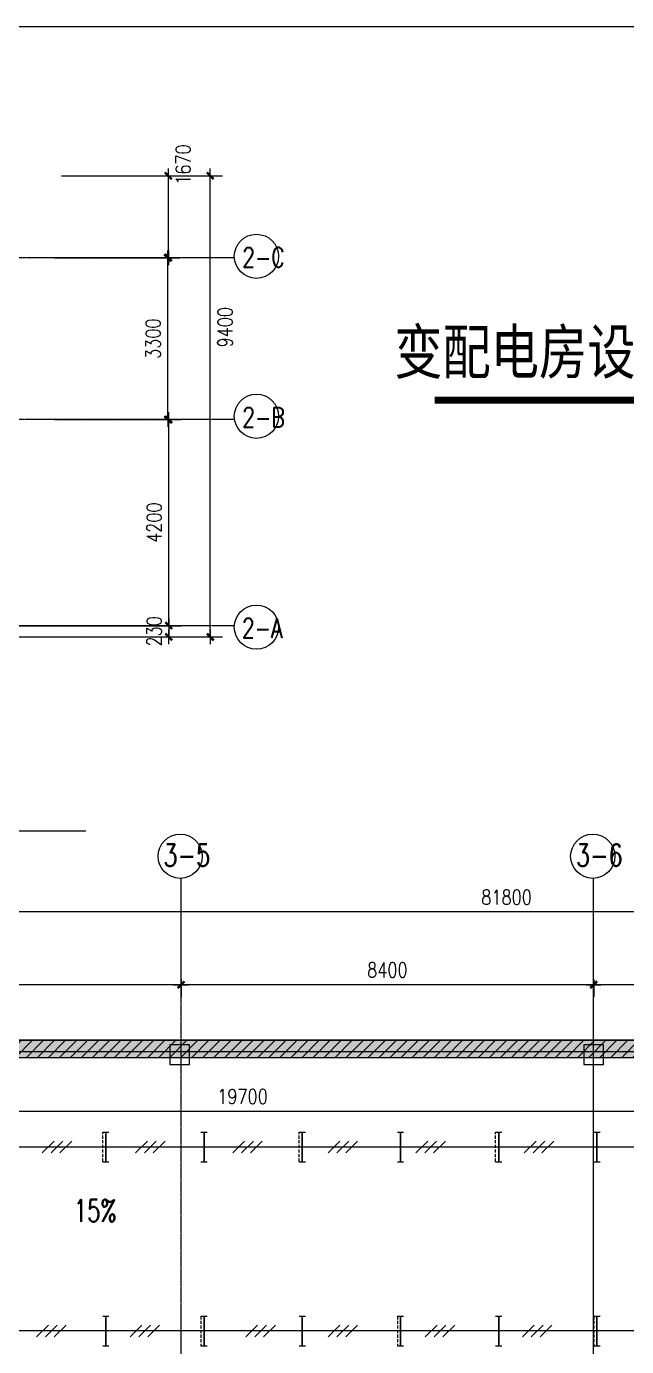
# Model space of a CAD drawing. Extents: x -170759 to 304867, y -311201 to 112352.
# Drawn here: x -68266 to -56046, y -94850 to -67941 of the extents above; entities that cross this region are included whole.
import ezdxf
from ezdxf.enums import TextEntityAlignment as Align

# ---------------------------------------------------------------- set-up
doc = ezdxf.new("R2010")
doc.units = 0
for name, pattern in [('DASHED', [0.75, 0.5, -0.25]), ('DOT2', [0.125, 0, -0.125]), ('DOTE', [2.42, 2, -0.2, 0.02, -0.2])]:
    doc.linetypes.add(name, pattern=pattern)
doc.layers.get('0').update_dxf_attribs({"linetype": 'CONTINUOUS'})
doc.layers.get('DEFPOINTS').update_dxf_attribs({"linetype": 'CONTINUOUS'})
for name, color, linetype in [('4', 2, 'DOT2'), ('AXIS', 3, 'CONTINUOUS'), ('DOTE', 251, 'CONTINUOUS'), ('EQUIP', 3, 'CONTINUOUS'), ('PUB_DIM', 3, 'CONTINUOUS'), ('TC', 253, 'CONTINUOUS'), ('TEXT', 6, 'CONTINUOUS'), ('TXT', 3, 'CONTINUOUS'), ('WALL', 7, 'CONTINUOUS'), ('WIRE', 1, 'CONTINUOUS')]:
    doc.layers.add(name, color=color, linetype=linetype)
doc.styles.add('DIM_FONT', font='SIMPLEX.shx', dxfattribs={"width": 0.8})
doc.styles.add('HZTXT', font='txt.shx', dxfattribs={"width": 0.8, "bigfont": 'hztxt.shx'})
doc.styles.add('SONG', font='SimSun.ttf', dxfattribs={"height": 600})
doc.styles.add('STYLE1', font='txt.shx', dxfattribs={"width": 0.8, "bigfont": 'HZTXT.shx'})
doc.dimstyles.new('AXIS', dxfattribs={"dimtxt": 300, "dimasz": 1, "dimexe": 250, "dimexo": 300, "dimgap": 150, "dimtad": 1, "dimdec": 0, "dimdsep": 46, "dimtxsty": 'DIM_FONT', "dimblk": '_DIMX', "dimblk1": '_DIMX', "dimblk2": '_DIMX', "dimcen": 2.5, "dimse1": 1, "dimse2": 1, "dimclrd": 3, "dimclre": 3, "dimclrt": 7, "dimadec": 0, "dimazin": 0, "dimtfac": 1, "dimtdec": 0, "dimtix": 1, "dimtmove": 2, "dimatfit": 3, "dimldrblk": '_DIMX', "dimfxl": 0, "dimtolj": 1, "dimtzin": 0, "dimarcsym": 0})
doc.dimstyles.new('NORMAL', dxfattribs={"dimtxt": 300, "dimasz": 1, "dimexe": 250, "dimexo": 300, "dimgap": 150, "dimtad": 1, "dimdec": 0, "dimzin": 0, "dimdsep": 46, "dimtxsty": 'DIM_FONT', "dimblk": '_DIMX', "dimblk1": '_DIMX', "dimblk2": '_DIMX', "dimsah": 1, "dimcen": 2.5, "dimclrt": 7, "dimadec": 0, "dimazin": 0, "dimtfac": 1, "dimtdec": 0, "dimtix": 1, "dimtmove": 2, "dimatfit": 3, "dimldrblk": '_DIMX', "dimfxl": 0, "dimtolj": 1, "dimtzin": 0, "dimarcsym": 0})

# ---------------------------------------------------------------- blocks, each defined once
blk = doc.blocks.new('_DIMX')
blk.add_line((-150, 0), (150, 0))
at = {"const_width": 50}
blk.add_lwpolyline([(-70, -70), (70, 70)], dxfattribs=at)
blk = doc.blocks.new('*D685')
at = {"layer": 'DEFPOINTS', "color": 0}
for p in [(-65116, -87069, 0), (-56716, -87069, 0), (-65116, -87474)]:
    blk.add_point(p, dxfattribs=at)
at = {"layer": 'TC', "color": 0, "lineweight": -2}
for p, q in [((-65116, -87369), (-65116, -87724)), ((-56717, -87474), (-65115, -87474))]:
    blk.add_line(p, q, dxfattribs=at)
at = {"layer": 'TC', "color": 0, "lineweight": -2, "rotation": 180}
blk.add_blockref('_DIMX', (-65116, -87474), dxfattribs=at)
at = {"layer": 'TC', "color": 0, "lineweight": -2}
blk.add_blockref('_DIMX', (-56716, -87474), dxfattribs=at)
at = {"layer": 'TC', "color": 7, "insert": (-60916, -87174), "char_height": 300, "attachment_point": 5, "style": 'DIM_FONT'}
blk.add_mtext('\\A1;8400', dxfattribs=at)
blk = doc.blocks.new('*D688')
at = {"layer": 'DEFPOINTS', "color": 0}
for p in [(-98716, -85992), (-16916, -86500), (-98716, -86769)]:
    blk.add_point(p, dxfattribs=at)
at = {"layer": 'TC', "color": 0, "lineweight": -2}
for p, q in [((-98716, -86469), (-98716, -85742)), ((-16916, -86200), (-16916, -85742)), ((-16917, -85992), (-98715, -85992))]:
    blk.add_line(p, q, dxfattribs=at)
at = {"layer": 'TC', "color": 0, "lineweight": -2, "rotation": 180}
blk.add_blockref('_DIMX', (-98716, -85992), dxfattribs=at)
at = {"layer": 'TC', "color": 0, "lineweight": -2}
blk.add_blockref('_DIMX', (-16916, -85992), dxfattribs=at)
at = {"layer": 'TC', "color": 7, "insert": (-58490, -85692), "char_height": 300, "attachment_point": 5, "style": 'DIM_FONT'}
blk.add_mtext('\\A1;81800', dxfattribs=at)
blk = doc.blocks.new('*D717')
at = {"layer": 'DEFPOINTS', "color": 0}
for p in [(-73516, -87069, 0), (-65116, -87069, 0), (-73516, -87474)]:
    blk.add_point(p, dxfattribs=at)
at = {"layer": 'TC', "color": 0, "lineweight": -2}
for p, q in [((-73516, -87369), (-73516, -87724)), ((-65117, -87474), (-73515, -87474))]:
    blk.add_line(p, q, dxfattribs=at)
at = {"layer": 'TC', "color": 0, "lineweight": -2, "rotation": 180}
blk.add_blockref('_DIMX', (-73516, -87474), dxfattribs=at)
at = {"layer": 'TC', "color": 0, "lineweight": -2}
blk.add_blockref('_DIMX', (-65116, -87474), dxfattribs=at)
at = {"layer": 'TC', "color": 7, "insert": (-69316, -87174), "char_height": 300, "attachment_point": 5, "style": 'DIM_FONT'}
blk.add_mtext('\\A1;8400', dxfattribs=at)
blk = doc.blocks.new('_WIE3')
for p, q in [((-0.2, 0.4), (-1, -0.4)), ((0.4, 0.4), (-0.4, -0.4)), ((1, 0.4), (0.2, -0.4))]:
    blk.add_line(p, q)
at = {"width": 0.8}
blk.add_attdef('N', text='', height=1, dxfattribs=at).set_placement((-0.017, 1.056), align=Align.MIDDLE)
blk = doc.blocks.new('_LINKPT1')
blk.add_line((0, 0), (0, 0))
blk = doc.blocks.new('_Y1QMM')
at = {"linetype": 'DASHED', "ltscale": 0.5}
blk.add_line((-1.2, 0.25), (1.2, 0.25), dxfattribs=at)
for p, q in [((-1.2, 0.25), (-1.2, -0.25)), ((-1.2, 0), (1.2, 0)), ((1.2, 0.25), (1.2, -0.25))]:
    blk.add_line(p, q)
at = {"const_width": 0.14}
blk.add_lwpolyline([(-1.2, 0), (1.2, 0)], dxfattribs=at)
at = {"xscale": 0.002, "yscale": 0.002, "zscale": 0.002}
for p in [(-1.2, 0), (0, 0), (1.2, 0)]:
    blk.add_blockref('_LINKPT1', p, dxfattribs=at)
at = {"style": 'DIM_FONT', "width": 0.8, "flags": 9}
blk.add_attdef('A', (0, 0), '', height=0.00002, dxfattribs=at)
blk = doc.blocks.new('M_Y4YTM')
for p, q in [((-1.2, 0.25), (-1.2, -0.25)), ((-1.2, 0), (1.2, 0)), ((1.2, 0.25), (1.2, -0.25))]:
    blk.add_line(p, q)
at = {"const_width": 0.14}
blk.add_lwpolyline([(-1.2, 0), (1.2, 0)], dxfattribs=at)
at = {"xscale": 0.002, "yscale": 0.002, "zscale": 0.002}
for p in [(-1.2, 0), (0, 0), (1.2, 0)]:
    blk.add_blockref('_LINKPT1', p, dxfattribs=at)
at = {"width": 0.8, "flags": 9}
blk.add_attdef('A', (0, 0), '', height=0.00002, dxfattribs=at)
blk = doc.blocks.new('*D740')
at = {"layer": 'DEFPOINTS', "color": 0}
for p in [(-50516, -86396, 0), (-56716, -87069, 0), (-56716, -87474)]:
    blk.add_point(p, dxfattribs=at)
at = {"layer": 'TC', "color": 0, "lineweight": -2}
for p, q in [((-56716, -87369), (-56716, -87724)), ((-50517, -87474), (-56715, -87474))]:
    blk.add_line(p, q, dxfattribs=at)
at = {"layer": 'TC', "color": 0, "lineweight": -2, "rotation": 180}
blk.add_blockref('_DIMX', (-56716, -87474), dxfattribs=at)
at = {"layer": 'TC', "color": 0, "lineweight": -2}
blk.add_blockref('_DIMX', (-50516, -87474), dxfattribs=at)
at = {"layer": 'TC', "color": 7, "insert": (-53616, -87174), "char_height": 300, "attachment_point": 5, "style": 'DIM_FONT'}
blk.add_mtext('\\A1;6200', dxfattribs=at)
blk = doc.blocks.new('*D767')
at = {"layer": 'DEFPOINTS', "color": 0}
for p in [(-66993, -70986, 0), (-65376, -70986), (-65366, -72656, 0)]:
    blk.add_point(p, dxfattribs=at)
at = {"layer": 'TC', "color": 0, "lineweight": -2}
for p, q in [((-66693, -70986), (-65126, -70986)), ((-65376, -72655), (-65376, -70987))]:
    blk.add_line(p, q, dxfattribs=at)
for p, rotation in [((-65376, -70986), 90), ((-65376, -72656), 270)]:
    blk.add_blockref('_DIMX', p, dxfattribs=dict(at, rotation=rotation))
at = {"layer": 'TC', "color": 7, "insert": (-65076, -70757), "char_height": 300, "attachment_point": 5, "rotation": 90, "style": 'DIM_FONT'}
blk.add_mtext('\\A1;1670', dxfattribs=at)
blk = doc.blocks.new('*D768')
at = {"layer": 'DEFPOINTS', "color": 0}
for p in [(-67850, -70986, 0), (-64523, -70986), (-67998, -80386)]:
    blk.add_point(p, dxfattribs=at)
at = {"layer": 'TC', "color": 0, "lineweight": -2}
for p, q in [((-67550, -70986), (-64273, -70986)), ((-64523, -80385), (-64523, -70987)), ((-67698, -80386), (-64273, -80386))]:
    blk.add_line(p, q, dxfattribs=at)
for p, rotation in [((-64523, -70986), 90), ((-64523, -80386), 270)]:
    blk.add_blockref('_DIMX', p, dxfattribs=dict(at, rotation=rotation))
at = {"layer": 'TC', "color": 7, "insert": (-64223, -74072), "char_height": 300, "attachment_point": 5, "rotation": 90, "style": 'DIM_FONT'}
blk.add_mtext('\\A1;9400', dxfattribs=at)
blk = doc.blocks.new('*D769')
at = {"layer": 'DEFPOINTS', "color": 0}
for p in [(-67998, -75956, 0), (-65368, -75956), (-65182, -80156, 0)]:
    blk.add_point(p, dxfattribs=at)
at = {"layer": 'TC', "color": 0, "lineweight": -2}
for p, q in [((-67698, -75956), (-65118, -75956)), ((-65368, -80155), (-65368, -75957)), ((-65482, -80156), (-65618, -80156))]:
    blk.add_line(p, q, dxfattribs=at)
for p, rotation in [((-65368, -75956), 90), ((-65368, -80156), 270)]:
    blk.add_blockref('_DIMX', p, dxfattribs=dict(at, rotation=rotation))
at = {"layer": 'TC', "color": 7, "insert": (-65668, -78056), "char_height": 300, "attachment_point": 5, "rotation": 90, "style": 'DIM_FONT'}
blk.add_mtext('\\A1;4200', dxfattribs=at)
blk = doc.blocks.new('*D770')
at = {"layer": 'DEFPOINTS', "color": 0}
for p in [(-67998, -72656, 0), (-65388, -72656), (-66152, -75956)]:
    blk.add_point(p, dxfattribs=at)
at = {"layer": 'TC', "color": 0, "lineweight": -2}
for p, q in [((-67698, -72656), (-65138, -72656)), ((-65388, -75955), (-65388, -72657)), ((-65852, -75956), (-65138, -75956))]:
    blk.add_line(p, q, dxfattribs=at)
for p, rotation in [((-65388, -72656), 90), ((-65388, -75956), 270)]:
    blk.add_blockref('_DIMX', p, dxfattribs=dict(at, rotation=rotation))
at = {"layer": 'TC', "color": 7, "insert": (-65688, -74306), "char_height": 300, "attachment_point": 5, "rotation": 90, "style": 'DIM_FONT'}
blk.add_mtext('\\A1;3300', dxfattribs=at)
blk = doc.blocks.new('*D771')
at = {"layer": 'AXIS', "color": 0, "lineweight": -2}
for p, q in [((-69342, -80156), (-65118, -80156)), ((-65368, -80155), (-65368, -80154)), ((-65368, -80156), (-65368, -80386)), ((-69342, -80386), (-65118, -80386)), ((-65368, -80387), (-65368, -80388))]:
    blk.add_line(p, q, dxfattribs=at)
at = {"layer": 'DEFPOINTS', "color": 0}
for p in [(-69642, -80156, 0), (-69642, -80386, 0), (-65368, -80386)]:
    blk.add_point(p, dxfattribs=at)
at = {"layer": 'AXIS', "color": 0, "lineweight": -2}
for p, rotation in [((-65368, -80156), 270), ((-65368, -80386), 90)]:
    blk.add_blockref('_DIMX', p, dxfattribs=dict(at, rotation=rotation))
at = {"layer": 'AXIS', "color": 7, "insert": (-65668, -80271), "char_height": 300, "attachment_point": 5, "rotation": 90, "style": 'DIM_FONT'}
blk.add_mtext('\\A1;230', dxfattribs=at)

msp = doc.modelspace()

# ---------------------------------------------------------------- hatches: boundary and pattern name
at = {"layer": 'WIRE'}
h = msp.add_hatch(dxfattribs=at)
h.set_pattern_fill('AR-CONC', scale=2, style=0)
h.set_pattern_definition([(50, (-108706.48, -140644.84), (364.3693, -31.8782), [38.1, -419.1]), (355, (-108706.48, -140644.84), (-70.4857, 382.1133), [30.48, -335.28]), (100.451, (-108676.1, -140647.5), (293.885, 350.2334), [32.38, -356.18]), (46.1842, (-108706.5, -140543.24), (542.158, -84.0847), [57.15, -628.65]), (96.6356, (-108661.3, -140550.25), (474.8085, 494.851), [48.57, -534.27]), (351.184, (-108706.5, -140543.24), (474.8092, 494.8502), [45.72, -502.92]), (21, (-108655.68, -140568.64), (303.2298, -204.531), [38.1, -419.1]), (326, (-108655.68, -140568.64), (123.604, 368.3759), [30.48, -335.28]), (71.4514, (-108630.4, -140585.7), (426.833, 163.8457), [32.38, -356.18]), (37.5, (-108706.48, -140644.84), (6.1772, 169.11008), [0, -331.216, 0, -340.36, 0, -336.55]), (7.5, (-108706.48, -140644.84), (133.63933, 200.36115), [0, -194.056, 0, -323.596, 0, -128.27]), (327.5, (-108819.76, -140644.84), (271.18119, -11.45749), [0, -127, 0, -396.24, 0, -525.78]), (317.5, (-108870.56, -140644.84), (296.25836, 50.853), [0, -165.1, 0, -263.144, 0, -373.38])])
h.paths.add_polyline_path([(-18486.48801, -111857.31182), (-16686.48801, -111857.31182), (-16686.48801, -88607.31182), (-77564.42559, -88607.31182), (-77564.42559, -88957.31182), (-17036.48801, -88957.31182), (-17036.48801, -110117.31182), (-18486.48801, -110117.31182), (-18486.48801, -110417.31182), (-17036.48801, -110417.31182), (-17036.48801, -111617.31182), (-18486.48801, -111617.31182)])
h = msp.add_hatch(dxfattribs=at)
h.set_pattern_fill('ANSI31', scale=50, style=0)
h.set_pattern_definition([(45, (-108706.48, -141520.32), (-112.2532, 112.2532), [])])
h.paths.add_polyline_path([(-18486.48801, -111857.31182), (-16686.48801, -111857.31182), (-16686.48801, -88607.31182), (-77564.42559, -88607.31182), (-77564.42559, -88957.31182), (-17036.48801, -88957.31182), (-17036.48801, -110117.31182), (-18486.48801, -110117.31182), (-18486.48801, -110417.31182), (-17036.48801, -110417.31182), (-17036.48801, -111617.31182), (-18486.48801, -111617.31182)])

# ---------------------------------------------------------------- linework, layer by layer
msp.add_lwpolyline([(-105851.41103, -67940.96664), (-7344.01912, -67940.96664), (-7344.01912, -137495.39095), (-105851.41103, -137495.39095)], close=True)
at = {"layer": 'DOTE', "color": 251, "linetype": 'DOTE', "ltscale": 0.5}
for p, q in [((-64027.99618, -72655.84003), (-73577.77911, -72655.84003, 0)), ((-64028.13238, -75955.84003), (-73697.77911, -75955.84003, 0)), ((-64028.13238, -80155.84003), (-71617.95698, -80155.84003, 0)), ((-65116.48801, -113409.15559, 0), (-65116.48801, -85305.68629, 0)), ((-56716.48801, -116117.31182, 0), (-56716.48801, -85305.68629, 0)), ((-101419.14559, -88837.31182, 0), (-12973.39897, -88837.31182, 0))]:
    msp.add_line(p, q, dxfattribs=at)
at = {"layer": 'TC'}
for centre in [(-63583.41368, -72626.69428), (-63583.41368, -75887.74073), (-63583.41368, -80185.11488), (-65134.94492, -84856.2914, 0), (-56734.94492, -84856.2914, 0)]:
    msp.add_circle(centre, 449.77374, dxfattribs=at)
at = {"layer": 'TEXT', "color": 3, "const_width": 144}
msp.add_lwpolyline([(-59953.70096, -75557.6961), (-49580.34944, -75557.6961)], dxfattribs=at)
at = {"layer": 'WALL'}
msp.add_line((-78316.48801, -88957.31182, 0), (-16686.48801, -88957.31182, 0), dxfattribs=at)
at = {"layer": 'WALL', "elevation": 0}
for points in [[(-65347.9783, -89101.14298), (-64947.9783, -89101.14298), (-64947.9783, -88701.14298), (-65347.9783, -88701.14298)], [(-56916.48801, -89101.14364), (-56516.48801, -89101.14364), (-56516.48801, -88701.14364), (-56916.48801, -88701.14364)]]:
    msp.add_lwpolyline(points, close=True, dxfattribs=at)
at = {"layer": 'WIRE'}
for p, q in [((-74100.89846, -84339.74341), (-67055.68118, -84339.74341)), ((-52649.3732, -90782.31182, 0), (-74649.3732, -90782.31182, 0)), ((-52649.3732, -94532.31182, 0), (-74649.3732, -94532.31182, 0))]:
    msp.add_line(p, q, dxfattribs=at)
at = {"layer": 'WIRE', "color": 7}
msp.add_line((-77564.42559, -88607.31182, 0), (-16686.48801, -88607.31182, 0), dxfattribs=at)
at = {"layer": 'WIRE', "color": 7, "elevation": 0}
msp.add_lwpolyline([(-18486.48801, -111857.31182), (-16686.48801, -111857.31182), (-16686.48801, -88607.31182), (-77564.42559, -88607.31182), (-77564.42559, -88957.31182), (-17036.48801, -88957.31182), (-17036.48801, -110117.31182), (-18486.48801, -110117.31182), (-18486.48801, -110417.31182), (-17036.48801, -110417.31182), (-17036.48801, -111617.31182), (-18486.48801, -111617.31182)], close=True, dxfattribs=at)

# ---------------------------------------------------------------- block references
at = {"layer": 'EQUIP', "yscale": 250, "zscale": 250, "rotation": 90}
for name, p, xscale in [('_Y1QMM', (-66649.3732, -90782.31182, 0), 250), ('M_Y4YTM', (-64649.3732, -90782.31182, 0), 250), ('_Y1QMM', (-62649.3732, -90782.31182, 0), 250), ('M_Y4YTM', (-60649.3732, -90782.31182, 0), 250), ('_Y1QMM', (-58649.3732, -90782.31182, 0), 250), ('M_Y4YTM', (-56649.3732, -90782.31182, 0), 250), ('M_Y4YTM', (-66649.3732, -94532.31182, 0), -250), ('_Y1QMM', (-64649.3732, -94532.31182, 0), -250), ('M_Y4YTM', (-62649.3732, -94532.31182, 0), -250), ('_Y1QMM', (-60649.3732, -94532.31182, 0), -250), ('M_Y4YTM', (-58649.3732, -94532.31182, 0), -250), ('_Y1QMM', (-56649.3732, -94532.31182, 0), -250)]:
    msp.add_blockref(name, p, dxfattribs=dict(at, xscale=xscale))
at = {"layer": 'PUB_DIM', "xscale": 300, "yscale": 300, "zscale": 300}
for p in [(-67644.87821, -90782.31182, 0), (-65742.63104, -90782.31182, 0), (-63764.29379, -90782.31182, 0), (-61824.00179, -90782.31182, 0), (-60035.88951, -90782.31182, 0), (-57829.28248, -90782.31182, 0), (-67759.01311, -94532.31182, 0), (-65856.76593, -94532.31182, 0), (-63497.97917, -94532.31182, 0), (-61824.00179, -94532.31182, 0), (-59845.66455, -94532.31182, 0), (-57867.32772, -94532.31182, 0)]:
    msp.add_blockref('_WIE3', p, dxfattribs=at)

# ---------------------------------------------------------------- texts
at = {"layer": '4', "style": 'STYLE1', "width": 0.75}
for s, height, p in [('2-C', 400, (-63870.36588, -72846.87137)), ('2-B', 400, (-63868.67097, -76107.91782)), ('2-A', 400, (-63877.14554, -80405.29197)), ('3-5', 450, (-65478.26984, -85061.02973, 0)), ('3-6', 450, (-57078.26984, -85061.02973, 0))]:
    msp.add_text(s, height=height, dxfattribs=at).set_placement(p)
at = {"layer": 'TEXT', "color": 3, "ltscale": 1000, "style": 'SONG', "width": 0.8}
msp.add_text('变配电房设备布置平面图', height=900, dxfattribs=at).set_placement((-60776.12729, -75024.33036, 0))
at = {"layer": 'TXT', "color": 3, "linetype": 'Continuous', "style": 'HZTXT', "width": 0.7}
msp.add_text('15%', height=450, dxfattribs=at).set_placement((-67298.59884, -92304.30033))

# ---------------------------------------------------------------- dimensions: what is measured, and where the dimension line sits
at = {"layer": 'AXIS'}
dim = msp.add_linear_dim(base=(-65367.85951, -80385.84003), p1=(-69642.01517, -80155.84003, 0), p2=(-69642.01517, -80385.84003, 0), angle=90, dimstyle='NORMAL', dxfattribs=at)
dim.commit()
dim.dimension.update_dxf_attribs({"geometry": '*D771', "text_midpoint": (-65667.85951, -80270.84003)})
msp.add_linear_dim(base=(-54016.48801, -90053.2596), p1=(-73716.48801, -90053.27283, 0), p2=(-54016.48801, -90521.18396, 0), dimstyle='AXIS', override={"dimse1": 1}, dxfattribs=at).render()
at = {"layer": 'TC'}
dim = msp.add_linear_dim(base=(-65375.91649, -70986.07258), p1=(-65365.68061, -72655.84003, 0), p2=(-66993.45557, -70986.07258, 0), angle=270, dimstyle='NORMAL', override={"dimse1": 1}, dxfattribs=at)
dim.commit()
dim.dimension.update_dxf_attribs({"geometry": '*D767', "text_midpoint": (-65075.91649, -70757.23418), "dimtype": 160})
dim = msp.add_linear_dim(base=(-64523.30367, -70986.07258), p1=(-67997.77911, -80385.84003), p2=(-67850.00423, -70986.07258, 0), angle=270, dimstyle='NORMAL', dxfattribs=at)
dim.commit()
dim.dimension.update_dxf_attribs({"geometry": '*D768', "text_midpoint": (-64223.30367, -74072.00972), "dimtype": 160})
for base, p1, p2, picture, middle in [((-65387.74634, -72655.84003), (-66152.35704, -75955.84003), (-67997.77911, -72655.84003, 0), '*D770', (-65687.74634, -74305.84003)), ((-65367.85951, -75955.84003), (-65181.8109, -80155.84003, 0), (-67997.77911, -75955.84003, 0), '*D769', (-65667.85951, -78055.84003))]:
    dim = msp.add_linear_dim(base=base, p1=p1, p2=p2, angle=270, dimstyle='NORMAL', dxfattribs=at)
    dim.commit()
    dim.dimension.update_dxf_attribs({"geometry": picture, "text_midpoint": middle})
dim = msp.add_linear_dim(base=(-98716.48801, -85992.07589), p1=(-16916.48801, -86500.12849), p2=(-98716.48801, -86769.4787), dimstyle='NORMAL', dxfattribs=at)
dim.commit()
dim.dimension.update_dxf_attribs({"geometry": '*D688', "text_midpoint": (-58490.11857, -85692.07589), "dimtype": 160})
for base, p1, p2, picture, middle in [((-56716.48801, -87473.50435), (-50516.48801, -86396.10219, 0), (-56716.48801, -87069.4787, 0), '*D740', (-53616.48801, -87173.50435)), ((-73516.48801, -87473.50435), (-65116.48801, -87069.4787, 0), (-73516.48801, -87069.4787, 0), '*D717', (-69316.48801, -87173.50435)), ((-65116.48801, -87473.50435), (-56716.48801, -87069.4787, 0), (-65116.48801, -87069.4787, 0), '*D685', (-60916.48801, -87173.50435))]:
    dim = msp.add_linear_dim(base=base, p1=p1, p2=p2, dimstyle='NORMAL', override={"dimse1": 1}, dxfattribs=at)
    dim.commit()
    dim.dimension.update_dxf_attribs({"geometry": picture, "text_midpoint": middle})

doc.saveas('drawing.dxf')
